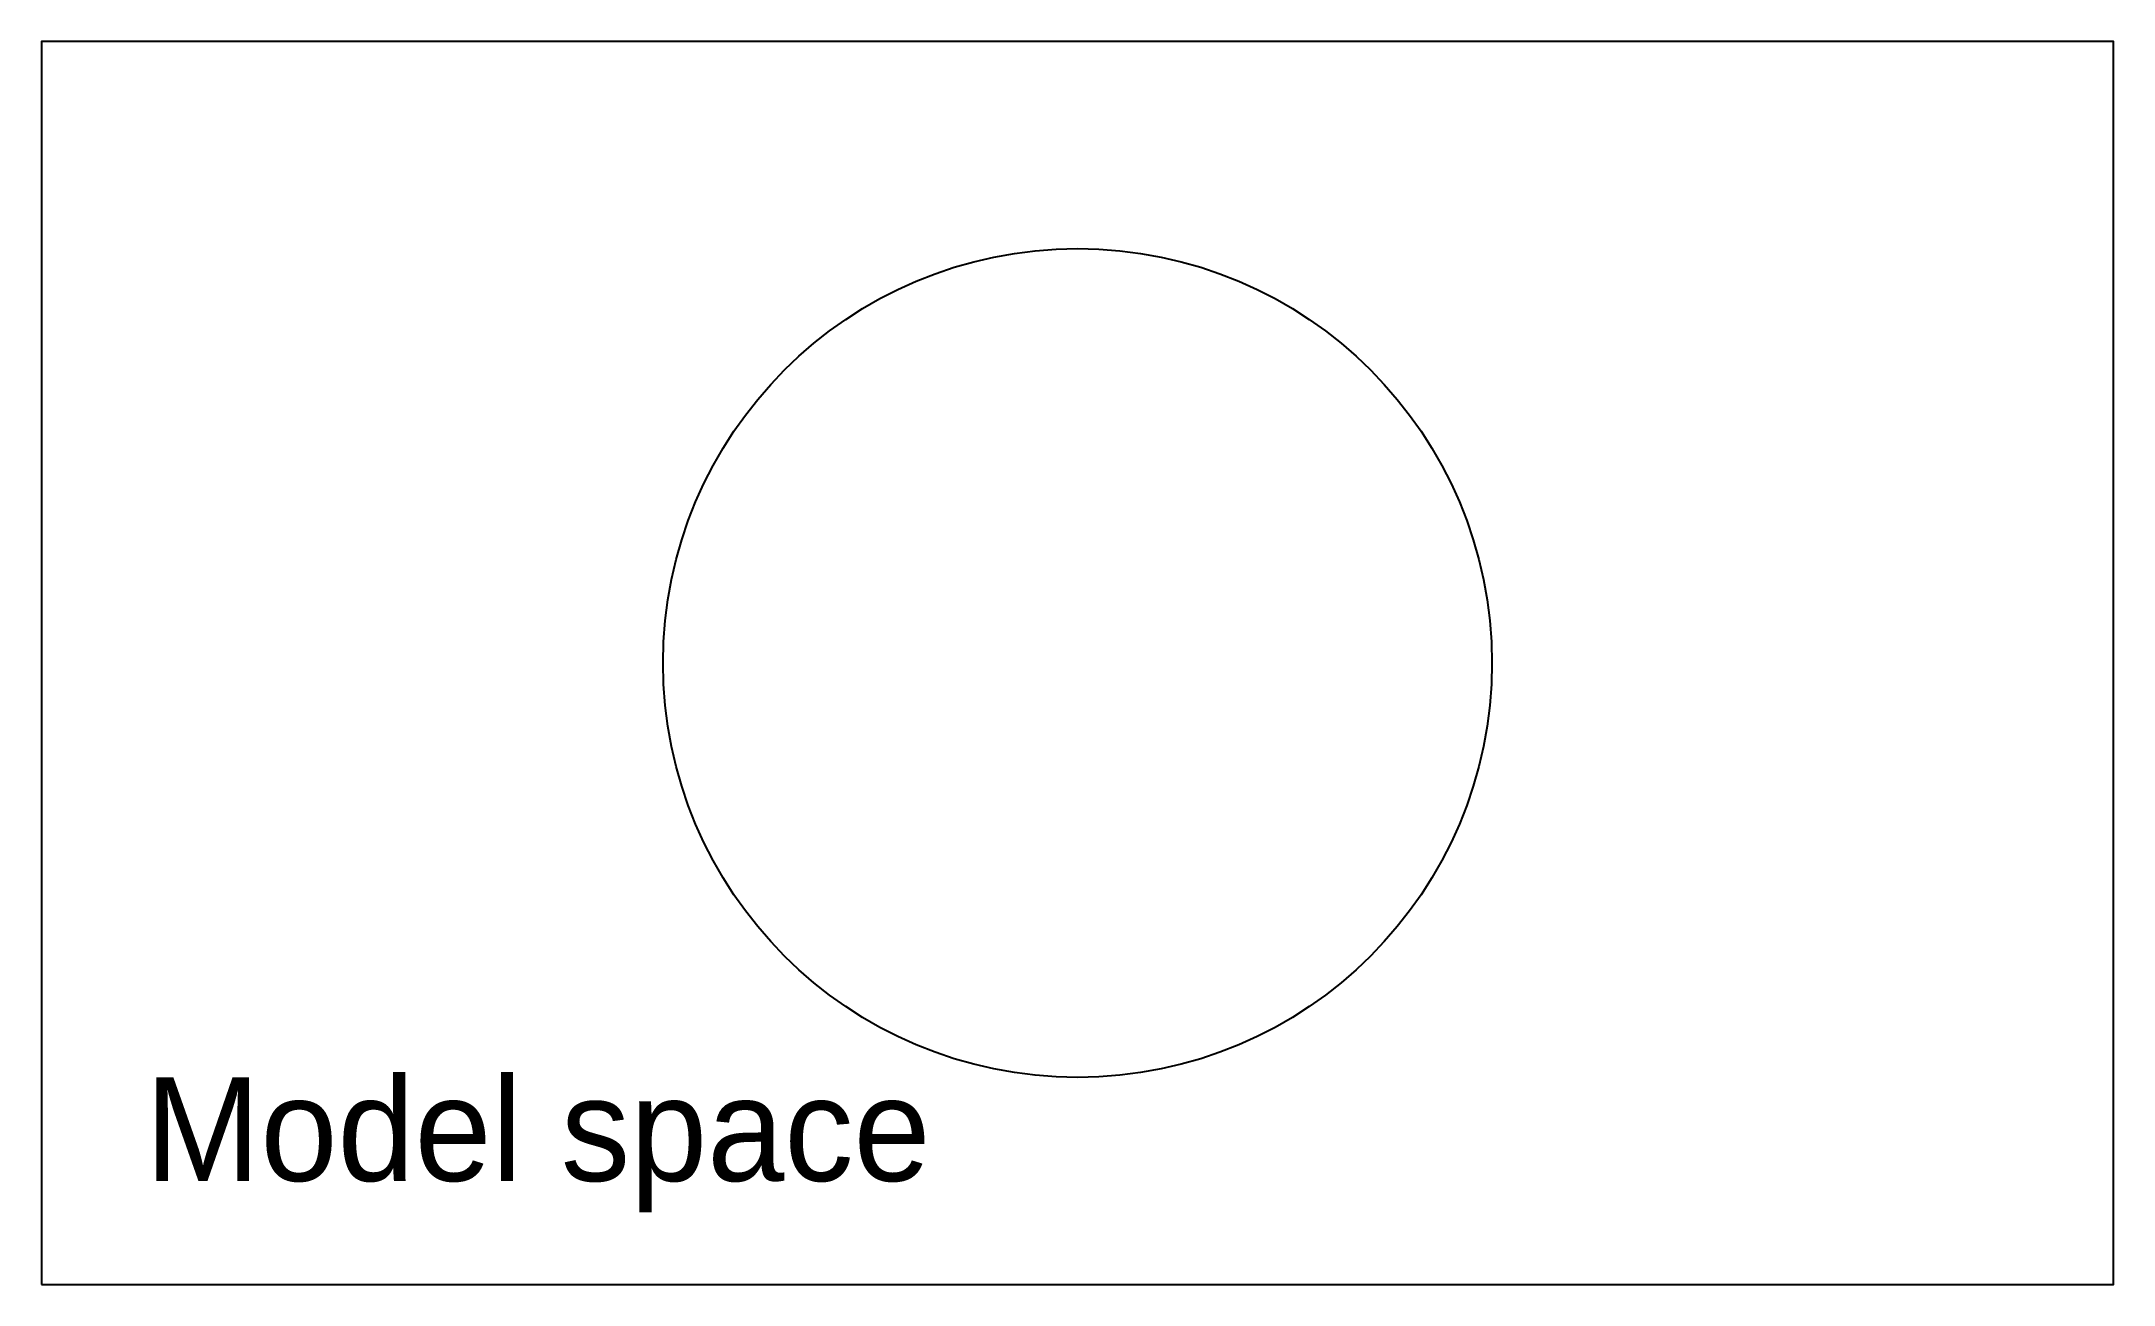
# Model space of a CAD drawing. Header units: metres. Extents: x 0 to 100, y 0 to 60.
import ezdxf

# ---------------------------------------------------------------- set-up
doc = ezdxf.new("R2010")
doc.units = ezdxf.units.M
doc.layers.add('VP_FROZEN', color=3, linetype='Continuous')

msp = doc.modelspace()

# ---------------------------------------------------------------- linework, layer by layer
at = {"color": 1}
msp.add_lwpolyline([(0, 0), (100, 0), (100, 60), (0, 60)], close=True, dxfattribs=at)
at = {"layer": 'VP_FROZEN', "color": 3}
msp.add_circle((50, 30), 20, dxfattribs=at)

# ---------------------------------------------------------------- texts
msp.add_text('Model space', height=5).set_placement((5, 5))

doc.saveas('drawing.dxf')
